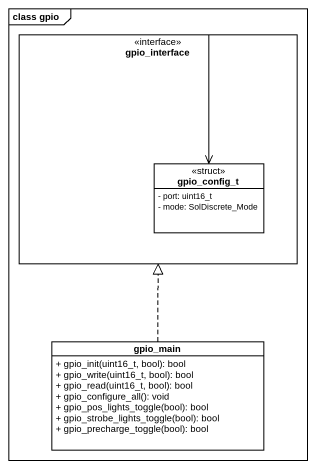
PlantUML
@startuml
mainframe class gpio
hide circle
hide empty members
skinparam classAttributeIconSize 0
rectangle gpio_interface <<interface>> {
  class gpio_config_t <<struct>> {
    - port: uint16_t
    - mode: SolDiscrete_Mode
  }
}
class gpio_main {
  + gpio_init(uint16_t, bool): bool
  + gpio_write(uint16_t, bool): bool
  + gpio_read(uint16_t, bool): bool
  + gpio_configure_all(): void
  + gpio_pos_lights_toggle(bool): bool
  + gpio_strobe_lights_toggle(bool): bool
  + gpio_precharge_toggle(bool): bool
}
gpio_interface --> gpio_config_t
gpio_main .up.|> gpio_interface
@enduml
